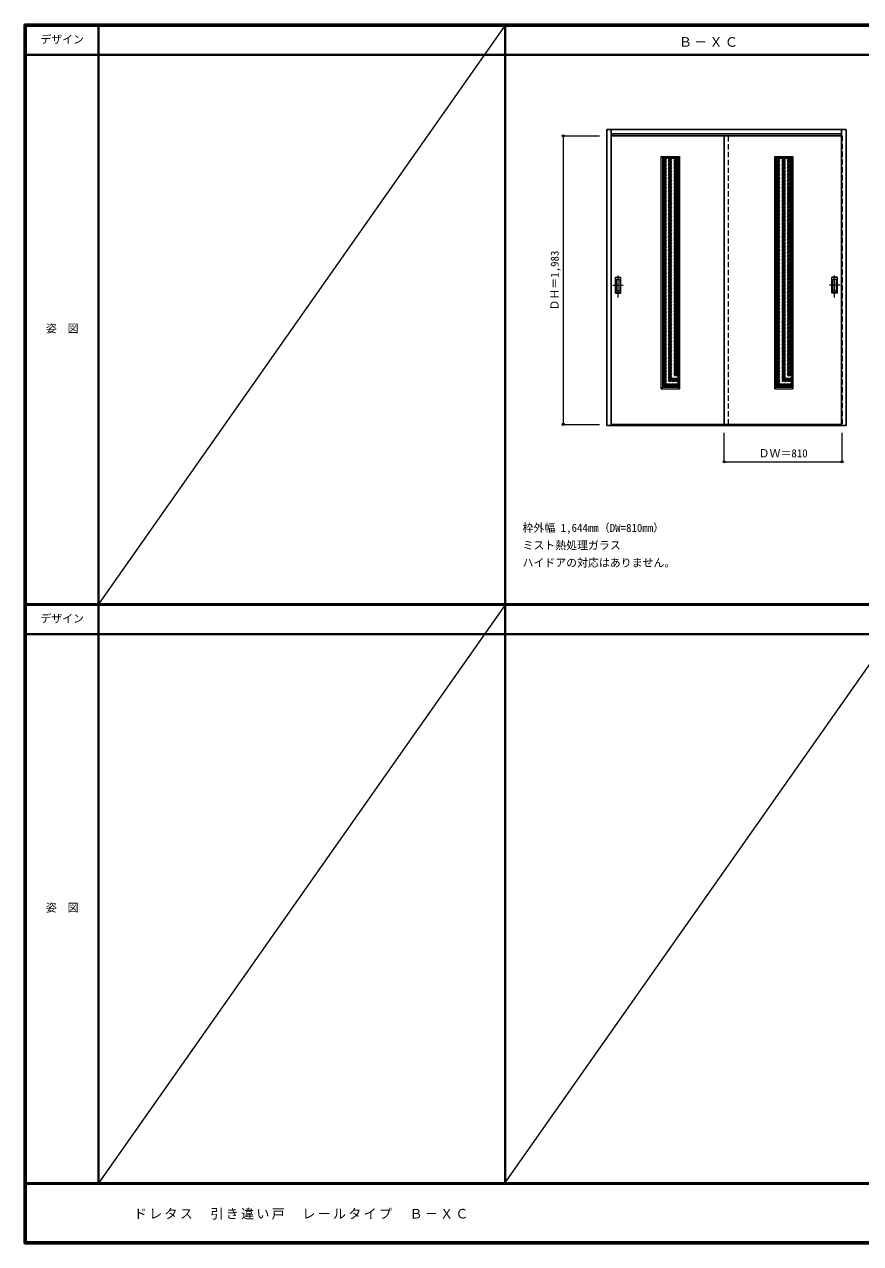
# Model space of a CAD drawing. Units: millimetres, scale not verified. Extents: x -6000 to 5700, y -4307 to 4175.
# Drawn here: x -6000 to -250, y -4205 to 4175 of the extents above; entities that cross this region are included whole.
import ezdxf
from ezdxf.enums import TextEntityAlignment as Align

# ---------------------------------------------------------------- set-up
doc = ezdxf.new("R2010")
doc.units = ezdxf.units.MM
doc.header["$LTSCALE"] = 30
doc.header["$PDMODE"] = 32
doc.header["$PDSIZE"] = 15
doc.linetypes.add('CHAIN1', pattern=[8, 5, -1, 1, -1])
doc.linetypes.add('DASHED1', pattern=[1.8, 1.2, -0.6])
for name, color, linetype, lineweight in [('0-2_扉', 4, 'DASHED1', 9), ('0-3_仕上げ', 4, 'DASHED1', 9), ('0-4_枠', 3, 'Continuous', 25), ('0-6_引手', 7, 'Continuous', 18), ('0-B_寸法', 7, 'Continuous', 9), ('F-1_枠', 6, 'Continuous', 40), ('F-A_文字', 7, 'Continuous', 18)]:
    doc.layers.add(name, color=color, linetype=linetype, lineweight=lineweight)
doc.layers.add('0-A_文字', color=7, linetype='Continuous')
doc.styles.add('ＭＳ ゴシック', font='')
doc.styles.get('ＭＳ ゴシック').set_extended_font_data('MS Gothic')

msp = doc.modelspace()

# ---------------------------------------------------------------- linework, layer by layer
at = {"layer": '0-2_扉'}
for p, q in [((-1968, 3409), (-1968, 1426)), ((-1965, 3409), (-1968, 3409)), ((-1158, 1426), (-1158, 3409)), ((-381, 3409), (-378, 3409)), ((-1968, 1426), (-1965, 1426))]:
    msp.add_line(p, q, dxfattribs=at)
at = {"layer": '0-2_扉', "color": 3, "linetype": 'Continuous', "lineweight": 25}
for p, q in [((-381, 3409), (-1965, 3409)), ((-1188, 1426), (-1188, 3409)), ((-1965, 1426), (-381, 1426))]:
    msp.add_line(p, q, dxfattribs=at)
at = {"layer": '0-2_扉'}
msp.add_lwpolyline([(-378, 3409), (-378, 1426), (-381, 1426)], dxfattribs=at)
at = {"layer": '0-3_仕上げ', "color": 7, "linetype": 'Continuous', "lineweight": 18}
for p, q in [((-1621, 3266), (-1611, 3256)), ((-1621, 3266), (-1496, 3266)), ((-1621, 1671), (-1621, 3266)), ((-1496, 3266), (-1506, 3256)), ((-1496, 3266), (-1496, 1671)), ((-841, 3266), (-831, 3256)), ((-841, 3266), (-716, 3266)), ((-841, 1671), (-841, 3266)), ((-716, 3266), (-726, 3256)), ((-716, 3266), (-716, 1671)), ((-1611, 1681), (-1621, 1671)), ((-1506, 1681), (-1496, 1671)), ((-831, 1681), (-841, 1671)), ((-726, 1681), (-716, 1671)), ((-1621, 1671), (-1496, 1671)), ((-841, 1671), (-716, 1671))]:
    msp.add_line(p, q, dxfattribs=at)
at = {"layer": '0-3_仕上げ', "color": 3, "linetype": 'Continuous', "lineweight": 25}
for p, q in [((-1611, 3256), (-1506, 3256)), ((-1506, 3256), (-1506, 1681)), ((-831, 3256), (-726, 3256)), ((-726, 3256), (-726, 1681))]:
    msp.add_line(p, q, dxfattribs=at)
at = {"layer": '0-3_仕上げ'}
for p, q in [((-1611, 3152), (-1507, 3256)), ((-1611, 3161.9), (-1516.9, 3256)), ((-1611, 3171.8), (-1526.8, 3256)), ((-1611, 3181.7), (-1536.7, 3256)), ((-1611, 3191.6), (-1546.6, 3256)), ((-1611, 3201.5), (-1556.5, 3256)), ((-1611, 3211.4), (-1566.4, 3256)), ((-1611, 3221.3), (-1576.3, 3256)), ((-1611, 3231.2), (-1586.2, 3256)), ((-1611, 3241.1), (-1596.1, 3256)), ((-1611, 3251), (-1605.99, 3256)), ((-1611, 3142.1), (-1506, 3247.1)), ((-1611, 3132.2), (-1506, 3237.2)), ((-1611, 3122.3), (-1506, 3227.3)), ((-1611, 3112.4), (-1506, 3217.4)), ((-1611, 3102.5), (-1506, 3207.5)), ((-1611, 3092.6), (-1506, 3197.6)), ((-1611, 3082.7), (-1506, 3187.7)), ((-831, 3152), (-727, 3256)), ((-831, 3161.9), (-736.9, 3256)), ((-831, 3171.8), (-746.8, 3256)), ((-831, 3181.7), (-756.7, 3256)), ((-831, 3191.6), (-766.6, 3256)), ((-831, 3201.5), (-776.5, 3256)), ((-831, 3211.4), (-786.4, 3256)), ((-831, 3221.3), (-796.3, 3256)), ((-831, 3231.2), (-806.2, 3256)), ((-831, 3241.1), (-816.1, 3256)), ((-831, 3251), (-825.99, 3256)), ((-831, 3142.1), (-726, 3247.1)), ((-831, 3132.2), (-726, 3237.2)), ((-831, 3122.3), (-726, 3227.3)), ((-831, 3112.4), (-726, 3217.4)), ((-831, 3102.5), (-726, 3207.5)), ((-831, 3092.6), (-726, 3197.6)), ((-831, 3082.7), (-726, 3187.7)), ((-1611, 3072.8), (-1506, 3177.8)), ((-1611, 3062.9), (-1506, 3167.9)), ((-1611, 3053.01), (-1506, 3158)), ((-1611, 3043.11), (-1506, 3148.11)), ((-1611, 3033.21), (-1506, 3138.21)), ((-1611, 3023.31), (-1506, 3128.31)), ((-1611, 3013.41), (-1506, 3118.41)), ((-1611, 3003.51), (-1506, 3108.51)), ((-831, 3072.8), (-726, 3177.8)), ((-831, 3062.9), (-726, 3167.9)), ((-831, 3053.01), (-726, 3158)), ((-831, 3043.11), (-726, 3148.11)), ((-831, 3033.21), (-726, 3138.21)), ((-831, 3023.31), (-726, 3128.31)), ((-831, 3013.41), (-726, 3118.41)), ((-831, 3003.51), (-726, 3108.51)), ((-1611, 2993.61), (-1506, 3098.61)), ((-1611, 2983.71), (-1506, 3088.71)), ((-1611, 2973.81), (-1506, 3078.81)), ((-1611, 2963.91), (-1506, 3068.91)), ((-1611, 2954.01), (-1506, 3059.01)), ((-1611, 2944.11), (-1506, 3049.11)), ((-1611, 2934.21), (-1506, 3039.21)), ((-1611, 2924.31), (-1506, 3029.31)), ((-1611, 2914.41), (-1506, 3019.41)), ((-831, 2993.61), (-726, 3098.61)), ((-831, 2983.71), (-726, 3088.71)), ((-831, 2973.81), (-726, 3078.81)), ((-831, 2963.91), (-726, 3068.91)), ((-831, 2954.01), (-726, 3059.01)), ((-831, 2944.11), (-726, 3049.11)), ((-831, 2934.21), (-726, 3039.21)), ((-831, 2924.31), (-726, 3029.31)), ((-831, 2914.41), (-726, 3019.41)), ((-1611, 2904.51), (-1506, 3009.51)), ((-1611, 2894.61), (-1506, 2999.61)), ((-1611, 2884.71), (-1506, 2989.71)), ((-1611, 2874.81), (-1506, 2979.81)), ((-1611, 2864.91), (-1506, 2969.91)), ((-1611, 2855.02), (-1506, 2960.02)), ((-1611, 2845.12), (-1506, 2950.12)), ((-1611, 2835.22), (-1506, 2940.22)), ((-831, 2904.51), (-726, 3009.51)), ((-831, 2894.61), (-726, 2999.61)), ((-831, 2884.71), (-726, 2989.71)), ((-831, 2874.81), (-726, 2979.81)), ((-831, 2864.91), (-726, 2969.91)), ((-831, 2855.02), (-726, 2960.02)), ((-831, 2845.12), (-726, 2950.12)), ((-831, 2835.22), (-726, 2940.22)), ((-1611, 2825.32), (-1506, 2930.32)), ((-1611, 2815.42), (-1506, 2920.42)), ((-1611, 2805.52), (-1506, 2910.52)), ((-1611, 2795.62), (-1506, 2900.62)), ((-1611, 2785.72), (-1506, 2890.72)), ((-1611, 2775.82), (-1506, 2880.82)), ((-1611, 2765.92), (-1506, 2870.92)), ((-1611, 2756.02), (-1506, 2861.02)), ((-1611, 2746.12), (-1506, 2851.12)), ((-831, 2825.32), (-726, 2930.32)), ((-831, 2815.42), (-726, 2920.42)), ((-831, 2805.52), (-726, 2910.52)), ((-831, 2795.62), (-726, 2900.62)), ((-831, 2785.72), (-726, 2890.72)), ((-831, 2775.82), (-726, 2880.82)), ((-831, 2765.92), (-726, 2870.92)), ((-831, 2756.02), (-726, 2861.02)), ((-831, 2746.12), (-726, 2851.12)), ((-1611, 2736.22), (-1506, 2841.22)), ((-1611, 2726.32), (-1506, 2831.32)), ((-1611, 2716.42), (-1506, 2821.42)), ((-1611, 2706.52), (-1506, 2811.52)), ((-1611, 2696.62), (-1506, 2801.62)), ((-1611, 2686.72), (-1506, 2791.72)), ((-1611, 2676.82), (-1506, 2781.82)), ((-1611, 2666.92), (-1506, 2771.92)), ((-831, 2736.22), (-726, 2841.22)), ((-831, 2726.32), (-726, 2831.32)), ((-831, 2716.42), (-726, 2821.42)), ((-831, 2706.52), (-726, 2811.52)), ((-831, 2696.62), (-726, 2801.62)), ((-831, 2686.72), (-726, 2791.72)), ((-831, 2676.82), (-726, 2781.82)), ((-831, 2666.92), (-726, 2771.92)), ((-1611, 2657.03), (-1506, 2762.03)), ((-1611, 2647.13), (-1506, 2752.13)), ((-1611, 2637.23), (-1506, 2742.23)), ((-1611, 2627.33), (-1506, 2732.33)), ((-1611, 2617.43), (-1506, 2722.43)), ((-1611, 2607.53), (-1506, 2712.53)), ((-1611, 2597.63), (-1506, 2702.63)), ((-1611, 2587.73), (-1506, 2692.73)), ((-1611, 2577.83), (-1506, 2682.83)), ((-831, 2657.03), (-726, 2762.03)), ((-831, 2647.13), (-726, 2752.13)), ((-831, 2637.23), (-726, 2742.23)), ((-831, 2627.33), (-726, 2732.33)), ((-831, 2617.43), (-726, 2722.43)), ((-831, 2607.53), (-726, 2712.53)), ((-831, 2597.63), (-726, 2702.63)), ((-831, 2587.73), (-726, 2692.73)), ((-831, 2577.83), (-726, 2682.83)), ((-1611, 2567.93), (-1506, 2672.93)), ((-1611, 2558.03), (-1506, 2663.03)), ((-1611, 2548.13), (-1506, 2653.13)), ((-1611, 2538.23), (-1506, 2643.23)), ((-1611, 2528.33), (-1506, 2633.33)), ((-1611, 2518.43), (-1506, 2623.43)), ((-1611, 2508.53), (-1506, 2613.53)), ((-1611, 2498.63), (-1506, 2603.63)), ((-831, 2567.93), (-726, 2672.93)), ((-831, 2558.03), (-726, 2663.03)), ((-831, 2548.13), (-726, 2653.13)), ((-831, 2538.23), (-726, 2643.23)), ((-831, 2528.33), (-726, 2633.33)), ((-831, 2518.43), (-726, 2623.43)), ((-831, 2508.53), (-726, 2613.53)), ((-831, 2498.63), (-726, 2603.63)), ((-1611, 2488.73), (-1506, 2593.73)), ((-1611, 2478.83), (-1506, 2583.83)), ((-1611, 2468.94), (-1506, 2573.93)), ((-1611, 2459.04), (-1506, 2564.04)), ((-1611, 2449.14), (-1506, 2554.14)), ((-1611, 2439.24), (-1506, 2544.24)), ((-1611, 2429.34), (-1506, 2534.34)), ((-1611, 2419.44), (-1506, 2524.44)), ((-1611, 2409.54), (-1506, 2514.54)), ((-831, 2488.73), (-726, 2593.73)), ((-831, 2478.83), (-726, 2583.83)), ((-831, 2468.94), (-726, 2573.93)), ((-831, 2459.04), (-726, 2564.04)), ((-831, 2449.14), (-726, 2554.14)), ((-831, 2439.24), (-726, 2544.24)), ((-831, 2429.34), (-726, 2534.34)), ((-831, 2419.44), (-726, 2524.44)), ((-831, 2409.54), (-726, 2514.54)), ((-1611, 2399.64), (-1506, 2504.64)), ((-1611, 2389.74), (-1506, 2494.74)), ((-1611, 2379.84), (-1506, 2484.84)), ((-1611, 2369.94), (-1506, 2474.94)), ((-1611, 2360.04), (-1506, 2465.04)), ((-1611, 2350.14), (-1506, 2455.14)), ((-1611, 2340.24), (-1506, 2445.24)), ((-1611, 2330.34), (-1506, 2435.34)), ((-831, 2399.64), (-726, 2504.64)), ((-831, 2389.74), (-726, 2494.74)), ((-831, 2379.84), (-726, 2484.84)), ((-831, 2369.94), (-726, 2474.94)), ((-831, 2360.04), (-726, 2465.04)), ((-831, 2350.14), (-726, 2455.14)), ((-831, 2340.24), (-726, 2445.24)), ((-831, 2330.34), (-726, 2435.34)), ((-1611, 2320.44), (-1506, 2425.44)), ((-1611, 2310.54), (-1506, 2415.54)), ((-1611, 2300.64), (-1506, 2405.64)), ((-1611, 2290.74), (-1506, 2395.74)), ((-1611, 2280.84), (-1506, 2385.84)), ((-1611, 2270.95), (-1506, 2375.94)), ((-1611, 2261.05), (-1506, 2366.05)), ((-1611, 2251.15), (-1506, 2356.15)), ((-831, 2320.44), (-726, 2425.44)), ((-831, 2310.54), (-726, 2415.54)), ((-831, 2300.64), (-726, 2405.64)), ((-831, 2290.74), (-726, 2395.74)), ((-831, 2280.84), (-726, 2385.84)), ((-831, 2270.95), (-726, 2375.94)), ((-831, 2261.05), (-726, 2366.05)), ((-831, 2251.15), (-726, 2356.15)), ((-1611, 2241.25), (-1506, 2346.25)), ((-1611, 2231.35), (-1506, 2336.35)), ((-1611, 2221.45), (-1506, 2326.45)), ((-1611, 2211.55), (-1506, 2316.55)), ((-1611, 2201.65), (-1506, 2306.65)), ((-1611, 2191.75), (-1506, 2296.75)), ((-1611, 2181.85), (-1506, 2286.85)), ((-1611, 2171.95), (-1506, 2276.95)), ((-1611, 2162.05), (-1506, 2267.05)), ((-831, 2241.25), (-726, 2346.25)), ((-831, 2231.35), (-726, 2336.35)), ((-831, 2221.45), (-726, 2326.45)), ((-831, 2211.55), (-726, 2316.55)), ((-831, 2201.65), (-726, 2306.65)), ((-831, 2191.75), (-726, 2296.75)), ((-831, 2181.85), (-726, 2286.85)), ((-831, 2171.95), (-726, 2276.95)), ((-831, 2162.05), (-726, 2267.05)), ((-1611, 2152.15), (-1506, 2257.15)), ((-1611, 2142.25), (-1506, 2247.25)), ((-1611, 2132.35), (-1506, 2237.35)), ((-1611, 2122.45), (-1506, 2227.45)), ((-1611, 2112.55), (-1506, 2217.55)), ((-1611, 2102.65), (-1506, 2207.65)), ((-1611, 2092.75), (-1506, 2197.75)), ((-1611, 2082.85), (-1506, 2187.85)), ((-831, 2152.15), (-726, 2257.15)), ((-831, 2142.25), (-726, 2247.25)), ((-831, 2132.35), (-726, 2237.35)), ((-831, 2122.45), (-726, 2227.45)), ((-831, 2112.55), (-726, 2217.55)), ((-831, 2102.65), (-726, 2207.65)), ((-831, 2092.75), (-726, 2197.75)), ((-831, 2082.85), (-726, 2187.85)), ((-1611, 2072.96), (-1506, 2177.95)), ((-1611, 2063.06), (-1506, 2168.06)), ((-1611, 2053.16), (-1506, 2158.16)), ((-1611, 2043.26), (-1506, 2148.26)), ((-1611, 2033.36), (-1506, 2138.36)), ((-1611, 2023.46), (-1506, 2128.46)), ((-1611, 2013.56), (-1506, 2118.56)), ((-1611, 2003.66), (-1506, 2108.66)), ((-1611, 1993.76), (-1506, 2098.76)), ((-831, 2072.96), (-726, 2177.95)), ((-831, 2063.06), (-726, 2168.06)), ((-831, 2053.16), (-726, 2158.16)), ((-831, 2043.26), (-726, 2148.26)), ((-831, 2033.36), (-726, 2138.36)), ((-831, 2023.46), (-726, 2128.46)), ((-831, 2013.56), (-726, 2118.56)), ((-831, 2003.66), (-726, 2108.66)), ((-831, 1993.76), (-726, 2098.76)), ((-1611, 1983.86), (-1506, 2088.86)), ((-1611, 1973.96), (-1506, 2078.96)), ((-1611, 1964.06), (-1506, 2069.06)), ((-1611, 1954.16), (-1506, 2059.16)), ((-1611, 1944.26), (-1506, 2049.26)), ((-1611, 1934.36), (-1506, 2039.36)), ((-1611, 1924.46), (-1506, 2029.46)), ((-1611, 1914.56), (-1506, 2019.56)), ((-831, 1983.86), (-726, 2088.86)), ((-831, 1973.96), (-726, 2078.96)), ((-831, 1964.06), (-726, 2069.06)), ((-831, 1954.16), (-726, 2059.16)), ((-831, 1944.26), (-726, 2049.26)), ((-831, 1934.36), (-726, 2039.36)), ((-831, 1924.46), (-726, 2029.46)), ((-831, 1914.56), (-726, 2019.56)), ((-1611, 1904.66), (-1506, 2009.66)), ((-1611, 1894.76), (-1506, 1999.76)), ((-1611, 1884.86), (-1506, 1989.86)), ((-1611, 1874.97), (-1506, 1979.97)), ((-1611, 1865.07), (-1506, 1970.07)), ((-1611, 1855.17), (-1506, 1960.17)), ((-1611, 1845.27), (-1506, 1950.27)), ((-1611, 1835.37), (-1506, 1940.37)), ((-1611, 1825.47), (-1506, 1930.47)), ((-831, 1904.66), (-726, 2009.66)), ((-831, 1894.76), (-726, 1999.76)), ((-831, 1884.86), (-726, 1989.86)), ((-831, 1874.97), (-726, 1979.97)), ((-831, 1865.07), (-726, 1970.07)), ((-831, 1855.17), (-726, 1960.17)), ((-831, 1845.27), (-726, 1950.27)), ((-831, 1835.37), (-726, 1940.37)), ((-831, 1825.47), (-726, 1930.47)), ((-1611, 1815.57), (-1506, 1920.57)), ((-1611, 1805.67), (-1506, 1910.67)), ((-1611, 1795.77), (-1506, 1900.77)), ((-1611, 1785.87), (-1506, 1890.87)), ((-1611, 1775.97), (-1506, 1880.97)), ((-1611, 1766.07), (-1506, 1871.07)), ((-1611, 1756.17), (-1506, 1861.17)), ((-1611, 1746.27), (-1506, 1851.27)), ((-831, 1815.57), (-726, 1920.57)), ((-831, 1805.67), (-726, 1910.67)), ((-831, 1795.77), (-726, 1900.77)), ((-831, 1785.87), (-726, 1890.87)), ((-831, 1775.97), (-726, 1880.97)), ((-831, 1766.07), (-726, 1871.07)), ((-831, 1756.17), (-726, 1861.17)), ((-831, 1746.27), (-726, 1851.27)), ((-1611, 1736.37), (-1506, 1841.37)), ((-1611, 1726.47), (-1506, 1831.47)), ((-1611, 1716.57), (-1506, 1821.57)), ((-1611, 1706.67), (-1506, 1811.67)), ((-1611, 1696.77), (-1506, 1801.77)), ((-1611, 1686.87), (-1506, 1791.87)), ((-1606.97, 1681), (-1506, 1781.98)), ((-1597.08, 1681), (-1506, 1772.08)), ((-1587.18, 1681), (-1506, 1762.18)), ((-831, 1736.37), (-726, 1841.37)), ((-831, 1726.47), (-726, 1831.47)), ((-831, 1716.57), (-726, 1821.57)), ((-831, 1706.67), (-726, 1811.67)), ((-831, 1696.77), (-726, 1801.77)), ((-831, 1686.87), (-726, 1791.87)), ((-826.97, 1681), (-726, 1781.98)), ((-817.08, 1681), (-726, 1772.08)), ((-807.18, 1681), (-726, 1762.18)), ((-1577.28, 1681), (-1506, 1752.28)), ((-1567.38, 1681), (-1506, 1742.38)), ((-1557.48, 1681), (-1506, 1732.48)), ((-1547.58, 1681), (-1506, 1722.58)), ((-1537.68, 1681), (-1506, 1712.68)), ((-1527.78, 1681), (-1506, 1702.78)), ((-1517.88, 1681), (-1506, 1692.88)), ((-797.28, 1681), (-726, 1752.28)), ((-787.38, 1681), (-726, 1742.38)), ((-777.48, 1681), (-726, 1732.48)), ((-767.58, 1681), (-726, 1722.58)), ((-757.68, 1681), (-726, 1712.68)), ((-747.78, 1681), (-726, 1702.78)), ((-737.88, 1681), (-726, 1692.88))]:
    msp.add_line(p, q, dxfattribs=at)
at = {"layer": '0-3_仕上げ', "color": 3, "linetype": 'Continuous', "lineweight": 25}
for points in [[(-1611, 3256), (-1611, 1681), (-1506, 1681)], [(-831, 3256), (-831, 1681), (-726, 1681)]]:
    msp.add_lwpolyline(points, dxfattribs=at)
at = {"layer": '0-4_枠'}
for p, q in [((-1995, 1418), (-1995, 3453)), ((-1995, 3453), (-351, 3453)), ((-1965, 1418), (-1965, 3453)), ((-381, 1426.54), (-381, 3453)), ((-351, 1418), (-351, 3453)), ((-1965, 3423), (-381, 3423)), ((-381, 1426.2), (-381, 1426.54)), ((-381, 1418), (-381, 1426.2)), ((-1965, 1418), (-1995, 1418)), ((-381, 1421), (-1965, 1421)), ((-381, 1418), (-1965, 1418)), ((-351, 1418), (-381, 1418))]:
    msp.add_line(p, q, dxfattribs=at)
at = {"layer": '0-6_引手'}
for p, q in [((-1936, 2438.5), (-1898, 2438.5)), ((-1936, 2328.5), (-1936, 2438.5)), ((-1898, 2328.5), (-1898, 2438.5)), ((-410, 2438.5), (-448, 2438.5)), ((-448, 2328.5), (-448, 2438.5)), ((-410, 2328.5), (-410, 2438.5)), ((-1929.5, 2422.5), (-1904.5, 2422.5)), ((-1929.5, 2344.5), (-1929.5, 2422.5)), ((-1904.5, 2344.5), (-1904.5, 2422.5)), ((-416.5, 2422.5), (-441.5, 2422.5)), ((-441.5, 2344.5), (-441.5, 2422.5)), ((-416.5, 2344.5), (-416.5, 2422.5)), ((-1936, 2328.5), (-1898, 2328.5)), ((-1929.5, 2344.5), (-1904.5, 2344.5)), ((-410, 2328.5), (-448, 2328.5)), ((-416.5, 2344.5), (-441.5, 2344.5))]:
    msp.add_line(p, q, dxfattribs=at)
at = {"layer": '0-6_引手', "linetype": 'CHAIN1'}
for p, q in [((-1917, 2298.27), (-1917, 2469.12)), ((-429, 2298.27), (-429, 2469.12)), ((-1955.07, 2383.5), (-1882.56, 2383.5)), ((-390.93, 2383.5), (-463.44, 2383.5))]:
    msp.add_line(p, q, dxfattribs=at)
at = {"layer": '0-6_引手', "linetype": 'DASHED1'}
for p, q in [((-1901, 2332.5), (-1901, 2434.5)), ((-445, 2332.5), (-445, 2434.5)), ((-1933, 2332.5), (-1901, 2332.5)), ((-413, 2332.5), (-445, 2332.5))]:
    msp.add_line(p, q, dxfattribs=at)
for points in [[(-1933, 2332.5), (-1933, 2434.5), (-1901, 2434.5)], [(-413, 2332.5), (-413, 2434.5), (-445, 2434.5)]]:
    msp.add_lwpolyline(points, dxfattribs=at)
at = {"layer": '0-B_寸法', "color": 4}
for p, q in [((-2295, 3409), (-2045, 3409)), ((-2295, 3409), (-2295, 1426)), ((-2295, 1426), (-2045, 1426)), ((-1188, 1168), (-1188, 1368)), ((-378, 1168), (-378, 1368)), ((-1188, 1168), (-378, 1168))]:
    msp.add_line(p, q, dxfattribs=at)
at = {"layer": '0-B_寸法'}
for p in [(-2295, 3409), (-2295, 1426), (-1188, 1168), (-378, 1168)]:
    msp.add_point(p, dxfattribs=at)
at = {"layer": 'F-1_枠'}
for p, q in [((-6000, 4175), (5700, 4175)), ((-6000, 4175), (-6000, -4205)), ((-6000, 4170), (5700, 4170)), ((-6000, 4165), (5700, 4165)), ((-5995, 4175), (-5995, -4205)), ((-5990, 4175), (-5990, -4205)), ((-5490, 4175), (-5490, -3790)), ((-2695, -3790), (-2695, 4175)), ((-6000, 3965), (5700, 3965)), ((-6000, 190.5), (5700, 190.5)), ((-6000, 187.5), (5700, 187.5)), ((-6000, 184.5), (5700, 184.5)), ((-6000, -15.5), (5700, -15.5)), ((5700, -3790), (-6000, -3790)), ((5700, -3795), (-6000, -3795)), ((5700, -4195), (-6000, -4195)), ((5700, -4200), (-6000, -4200)), ((5700, -4205), (-6000, -4205))]:
    msp.add_line(p, q, dxfattribs=at)
at = {"layer": 'F-A_文字'}
for p, q in [((-2695, 4170), (-5490, 190.5)), ((2895, 4165), (-2699.22, -3790)), ((-2695, 184.5), (-5490, -3790))]:
    msp.add_line(p, q, dxfattribs=at)

# ---------------------------------------------------------------- texts
at = {"layer": '0-A_文字', "style": 'ＭＳ ゴシック'}
for s, p in [('ミスト熱処理ガラス', (-2575, 550.5)), ('ハイドアの対応はありません。', (-2575, 430.5))]:
    msp.add_text(s, height=54.99, dxfattribs=at).set_placement(p, align=Align.BOTTOM_LEFT)
at = {"layer": '0-A_文字', "insert": (-1500, 4020), "char_height": 65.98, "attachment_point": 7, "style": 'ＭＳ ゴシック'}
msp.add_mtext('\\T1.17;Ｂ－ＸＣ', dxfattribs=at)
at = {"layer": '0-B_寸法', "style": 'ＭＳ ゴシック'}
msp.add_text('ＤＨ＝1,983', height=54.99, rotation=90, dxfattribs=at).set_placement((-2310, 2208.25), align=Align.BOTTOM_LEFT)
for s, p in [('ＤＷ＝810', (-951.75, 1183)), ('枠外幅 1,644mm（DW=810mm）', (-2575, 670.5))]:
    msp.add_text(s, height=54.99, dxfattribs=at).set_placement(p, align=Align.BOTTOM_LEFT)
at = {"layer": 'F-A_文字', "style": 'ＭＳ ゴシック'}
for s, p in [('デザイン', (-5890, 4027.5)), ('姿\u3000図', (-5852.5, 2040.25)), ('デザイン', (-5890, 47)), ('姿\u3000図', (-5852.5, -1940.25))]:
    msp.add_text(s, height=54.99, dxfattribs=at).set_placement(p, align=Align.BOTTOM_LEFT)
at = {"layer": 'F-A_文字', "insert": (-5247.55, -4040), "char_height": 65.98, "attachment_point": 7, "style": 'ＭＳ ゴシック'}
msp.add_mtext('\\T1.17;ドレタス\u3000引き違い戸\u3000レールタイプ\u3000Ｂ－ＸＣ', dxfattribs=at)

doc.saveas('drawing.dxf')
